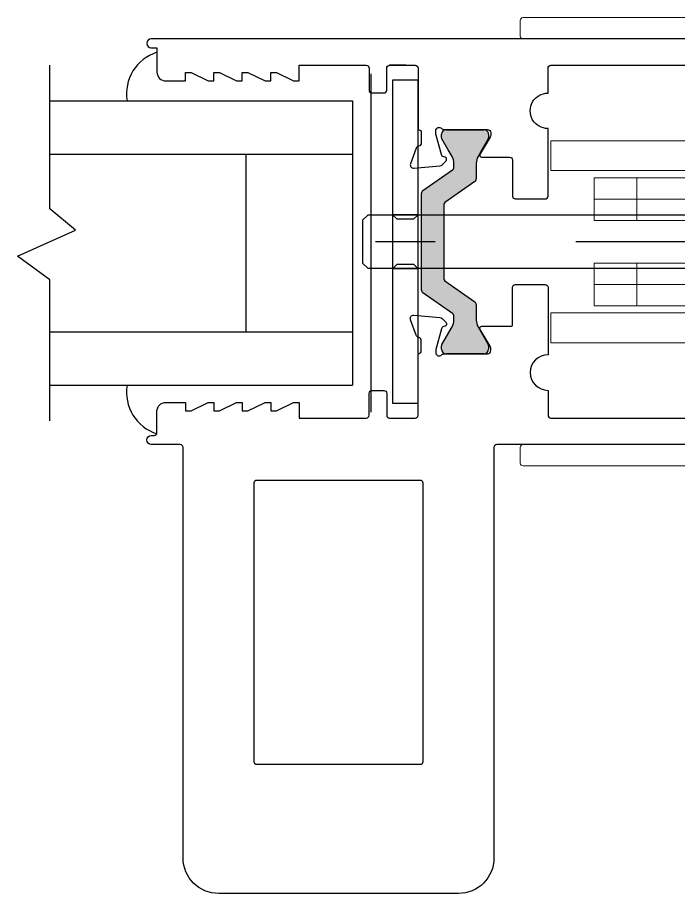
# Model space of a CAD drawing. Extents: x -26.6 to 43.3, y -2.7 to 27.6.
# Drawn here: x -26.56 to -24.236, y 2.409 to 5.488 of the extents above; entities that cross this region are included whole.
import ezdxf

# ---------------------------------------------------------------- set-up
doc = ezdxf.new("R2010")
doc.units = 0
doc.header["$LTSCALE"] = 0.25
doc.header["$MEASUREMENT"] = 0
doc.layers.get('0').update_dxf_attribs({"linetype": 'CONTINUOUS'})
for name, color, linetype in [('GLASS-VINYL', 7, 'CONTINUOUS'), ('I-STRUT', 7, 'CONTINUOUS'), ('VENT', 5, 'CONTINUOUS')]:
    doc.layers.add(name, color=color, linetype=linetype)

# ---------------------------------------------------------------- blocks, each defined once
blk = doc.blocks.new('24889_20mmX6mm_Std_I-Strut')
at = {"layer": 'I-STRUT'}
h = blk.add_hatch(color=256, dxfattribs=at)
h.dxf.hatch_style = 1
h.paths.add_polyline_path([(0.2523784126389996, 0.1091365112897353, -0.1034709422062629), (0.2559050000002117, 0.1124464773815816, -0.1377400364540632), (0.2620534174340188, 0.1141730000000507), (0.2757969243228908, 0.1141730000000507, -0.1316524975872456), (0.2994189243235938, 0.1078435041762624), (0.3615473138323653, 0.07197366176910425, 0.1316524975872446), (0.3656811638321793, 0.07086600000002363), (0.3779519999999836, 0.07086600000002363, 0.414213562373095), (0.3936999999998534, 0.08661399999989339), (0.3936999999998534, 0.2204720000002469, 0.4142135623730955), (0.3779520000000405, 0.2362200000000598), (0.3656811638321864, 0.2362200000000598, 0.1316524975874874), (0.3615473138321681, 0.2351123382309224), (0.2994189243235388, 0.1992424958237677, -0.1316524975874863), (0.2757969243230809, 0.1929130000000328), (0.2210639678734747, 0.1929130000000328, 0.2446984432288908), (0.2113889630786119, 0.1878765112899003), (0.1373218134201508, 0.0820976591402216, -0.2446984432288907), (0.1308718102233941, 0.07874000000003889), (-0.1308718102236215, 0.07874000000003889, -0.2446984432293208), (-0.1373218134203862, 0.08209765914023226), (-0.2113889630783996, 0.1878765112896374, 0.244698443229322), (-0.2210639678737483, 0.1929130000000328), (-0.275796924323422, 0.1929130000000328, -0.1316524975869027), (-0.2994189243231489, 0.199242495823543), (-0.3228340000000571, 0.2127611960686409), (-0.3615473138323573, 0.2351123382309188, 0.1316524975872779), (-0.3656811638323987, 0.2362200000000598), (-0.3779520000000804, 0.2362200000000598, 0.414213562373096), (-0.3937000000000808, 0.2204720000000595), (-0.3937000000000808, 0.08661400000009234, 0.4142135623730951), (-0.3779520000000121, 0.07086600000002363), (-0.365681163832293, 0.07086600000002363, 0.1316524975875585), (-0.3615473138322578, 0.07197366176916553), (-0.3228340000000571, 0.0943248039314426), (-0.2994189243229188, 0.1078435041766772, -0.1316524975869355), (-0.2757969243237097, 0.1141730000000507), (-0.2620534174340499, 0.1141730000000507, -0.2446984432288956), (-0.2523784126390938, 0.1091365112898695), (-0.1794867921009784, 0.005036488710274512, 0.2446984432288947), (-0.1698117873058429, 0), (0.1698117873058971, 0, 0.2446984432289624), (0.1794867921010113, 0.005036488710264742)])
for p, q in [((-0.3937000000000808, 0.08661400000005415), (-0.3937000000000808, 0.2204720000000862)), ((-0.3779519999998229, 0.2362200000000598), (-0.3656811638322779, 0.2362200000000598)), ((-0.3615473138322614, 0.2351123382308629), (-0.3228340000000571, 0.2127611960686409)), ((0.2994189243233905, 0.1992424958236825), (0.3615473138322614, 0.2351123382309765)), ((0.3656811638322779, 0.2362200000000598), (0.3779520000002776, 0.2362200000000598)), ((0.3936999999998534, 0.2204720000000862), (0.3936999999998534, 0.08661399999988362)), ((-0.3228340000000571, 0.2127611960686409), (-0.2994189243233905, 0.1992424958236825)), ((-0.2757969243236857, 0.1929130000000328), (-0.2210639678737607, 0.1929130000000328)), ((-0.2113889630784342, 0.1878765112896872), (-0.1373218134203853, 0.08209765914023137)), ((0.1373218134201579, 0.08209765914023137), (0.2113889630786616, 0.1878765112899714)), ((0.2210639678735333, 0.1929130000000328), (0.2757969243230036, 0.1929130000000328)), ((-0.3228340000000571, 0.0943248039314426), (-0.3615473138322614, 0.07197366176916375)), ((-0.2994189243227083, 0.1078435041767989), (-0.3228340000000571, 0.0943248039314426)), ((-0.26205341743389, 0.1141730000000507), (-0.2757969243234584, 0.1141730000000507)), ((-0.1794867921009882, 0.005036488710288722), (-0.2523784126390183, 0.109136511289762)), ((0.2523784126390183, 0.109136511289762), (0.1794867921009882, 0.005036488710231879)), ((0.275796924323231, 0.1141730000000507), (0.2620534174341174, 0.1141730000000507)), ((0.3615473138322614, 0.07197366176916375), (0.2994189243238452, 0.1078435041761168)), ((-0.3656811638322779, 0.07086600000002363), (-0.3779520000000502, 0.07086600000002363)), ((-0.1308718102236526, 0.07874000000003889), (0.1308718102234252, 0.07874000000003889)), ((0.3779520000000502, 0.07086600000002363), (0.3656811638320505, 0.07086600000002363)), ((0.1698117873058891, 0), (-0.1698117873058891, 0))]:
    blk.add_line(p, q, dxfattribs=at)
for centre, radius, start, end in [((-0.3779520000000804, 0.2204720000000595), 0.01574800000000032, 89.9999999990629, 179.9999999999031), ((-0.3656811638323987, 0.2279522999999708), 0.008267700000089029, 59.99999999925708, 89.99999999916287), ((0.3656811638321864, 0.2279523000000276), 0.008267700000032071, 89.99999999936603, 119.9999999992719), ((0.3779520000000405, 0.2204720000002469), 0.01574799999981291, 359.9999999994151, 89.99999999913717), ((-0.275796924323422, 0.2401569999996465), 0.04724399999961356, 239.9999999997735, 269.9999999996801), ((-0.2210639678737483, 0.1811019999997345), 0.01181100000029822, 35.00000000023322, 90.00000000006031), ((0.2210639678734747, 0.1811020000003136), 0.01181099999971878, 89.99999999971564, 144.9999999995447), ((0.2757969243230809, 0.2401570000009192), 0.04724400000088647, 269.9999999999063, 299.9999999998129), ((-0.2757969243237097, 0.06692900000148416), 0.04724399999856654, 89.99999999969518, 119.9999999996015), ((-0.2620534174340499, 0.1023620000002179), 0.01181099999983255, 34.99999999939556, 89.99999999922444), ((0.2620534174345508, 0.1023619999996725), 0.01181100000055548, 121.3702958165582, 144.9999999998312), ((0.2620534174340188, 0.1023620000003547), 0.01181099999969604, 89.99999999952175, 121.3702958160773), ((0.2757969243228908, 0.06692899999859758), 0.04724400000145335, 59.9999999996811, 89.99999999958744), ((-0.3779520000000121, 0.08661400000009234), 0.01574800000006871, 180.000000000139, 269.9999999998611), ((-0.365681163832293, 0.07913370000008424), 0.00826770000006075, 270.0000000001046, 300.0000000000101), ((-0.1308718102236215, 0.0866140000000728), 0.007874000000034072, 214.9999999999444, 269.9999999997738), ((0.1308718102233941, 0.0866140000000728), 0.00787400000003391, 270.0000000002262, 325.0000000000555), ((0.3656811638321793, 0.07913369999965969), 0.008267699999636058, 239.9999999992012, 269.9999999991075), ((0.3779519999999836, 0.08661399999989339), 0.01574799999986976, 270.0000000002423, 359.9999999999644), ((-0.1698117873058429, 0.01181100000005131), 0.01181100000005131, 214.9999999999474, 269.999999999776), ((0.1698117873058971, 0.01181100000002289), 0.01181100000002292, 269.9999999999612, 324.9999999997889)]:
    blk.add_arc(centre, radius, start, end, dxfattribs=at)
blk = doc.blocks.new('3779-1_HP-T_Archetype_Narrow_Lock_Stile_Component-1')
for points in [[(2.968000000000075, -1.753125152302644, 0.414213562373095), (3.093000000000075, -1.628125152302644), (3.093000000000018, -0.1851251523028239, -0.4142135623731065), (3.103000000000009, -0.1751251523028259), (3.205000107734918, -0.1751251523028259, 0.9999999999999999), (3.205000107734918, -0.1431251523028436), (3.194999999999936, -0.1431251523028152, -0.4142135623722626), (3.185000000000002, -0.1331251523028172), (3.185000000000002, -0.05812515230280724, 0.4142135623722896), (3.153999999999996, -0.02712515230280133), (3.08499999999998, -0.02712515230280133), (3.08499999999998, -0.05712515230283088), (3.064999999999998, -0.05712515230283088), (3.004999999999995, -0.02712515230280133), (2.984999999999957, -0.02712515230280133), (2.984999999999957, -0.05712515230283088), (2.964999999999975, -0.05712515230283088), (2.904999999999973, -0.02712515230280133), (2.884999999999991, -0.02712515230280133), (2.884999999999991, -0.05712515230283088), (2.865000000000009, -0.05712515230283088), (2.805000000000007, -0.02712515230280133), (2.784999999999968, -0.02712515230280133), (2.784999999999968, -0.05712515230283088), (2.764999999999986, -0.05712515230283088), (2.704999999999984, -0.02712515230280133), (2.685000000000002, -0.02712515230280133), (2.685000000000002, -0.08212515230280815), (2.449000000000012, -0.08212515230280815, -0.414213562372991), (2.439000000000021, -0.07212515230281724), (2.439000000000021, 0.00487484769718094, 0.414213562373095), (2.42900000000003, 0.01487484769717184), (2.387, 0.01487484769717184, 0.4142135623731991), (2.37700000000001, 0.00487484769718094), (2.37700000000001, -0.07212515230281724, -0.414213562372991), (2.367000000000019, -0.08212515230280815), (2.276999999999987, -0.08212515230280815, -0.414213562372991), (2.266999999999996, -0.07212515230281724), (2.266999999999996, 0.1438751523028259, -0.4142135623730951), (2.25538017891148, 0.1554949733912281), (2.25538017891148, 0.1903544366565484, -0.3595082375524397), (2.264801891795457, 0.2017644569215165, 0.2637246696222756), (2.273522843722674, 0.2092002643124715), (2.293412154916211, 0.2637827213566197), (2.293412154916211, 0.2638456977052215, 0.5486187866278734), (2.281480360646981, 0.2793955147403722), (2.189856667354036, 0.271379480266873, 0.1763269807084208), (2.182652947203849, 0.2680203303935969), (2.168563795100624, 0.2539311782904861, 0.5773502691912595), (2.172036477293602, 0.2409709519077978), (2.176424591903299, 0.2397951601418455, -0.2679491924326888), (2.184641046191075, 0.2315787058540764), (2.203984918496531, 0.1593863915949782, -0.06554346282006418), (2.204380178911549, 0.1563840906715654), (2.204380178911435, 0.1477484259988842, -0.6885002580705706), (2.184099454543059, 0.1400018786066397, 0.2134217652831127), (2.175438551262971, 0.1438751523028259), (2.022999999999911, 0.1438751523028259, -0.414213562373095), (2.011380178911509, 0.1554949733912281), (2.011380178911452, 0.1640623971744617, -0.1378721067473926), (2.013081892445712, 0.1701164358818232), (2.048978440183419, 0.2289244215091912, 0.5855240683226153), (2.042366368480657, 0.240706994706386), (1.939853492247323, 0.240706994706386, -0.4142135623733031), (1.934853492247328, 0.2457069947063815), (1.934853492247328, 0.3773748476971264, 0.414213562372991), (1.924853492247337, 0.3873748476971173), (1.819853492247376, 0.387374847697231, 0.4142135623720545), (1.809853492247328, 0.3773748476972401), (1.809853492247328, 0.14037484769716, -0.9999999999999999), (1.809853492247328, 0.01537484769716002), (1.809853492247385, -0.07212515230281724, -0.4142135623741356), (1.799853492247337, -0.08212515230280815), (0.3799995363863218, -0.08212515230280815, -0.4069682863416407), (0.3699995363863309, -0.07177215230279899), (0.3699995363863309, 0.2307069947063951, 0.414213562372991), (0.35999953638634, 0.2407069947063789), (0.2246336315193389, 0.240706994706386, 0.5855240683226153), (0.2180215598165773, 0.2289244215091912), (0.2539181075542842, 0.1701164358818232, -0.1378721067473927), (0.2556198210885441, 0.1640623971744617), (0.2556198210884872, 0.1554949733912281, -0.414213562373095), (0.244000000000085, 0.1438751523028259), (0.09156144873702488, 0.1438751523028259, 0.2134217652831125), (0.08290054545693692, 0.1400018786066397, -0.6885002580705702), (0.06261982108856046, 0.1477484259988842), (0.06261982108844677, 0.1563840906715654, -0.06554346282006429), (0.06301508150346535, 0.1593863915949782), (0.08235895380892089, 0.2315787058540764, -0.2679491924326888), (0.09057540809669717, 0.2397951601418455), (0.09496352270639363, 0.2409709519077978, 0.5773502691912592), (0.09843620489937166, 0.2539311782904861), (0.08434705279614718, 0.2680203303935969, 0.1763269807084208), (0.07714333264596007, 0.271379480266873), (-0.01448036064698499, 0.2793955147403722, 0.5486187866278737), (-0.02641215491621551, 0.2638456977052215), (-0.02641215491621551, 0.2637827213566197), (-0.006522843722677862, 0.2092002643124715, 0.2637246696222756), (0.002198108204538585, 0.2017644569215165, -0.3595082375524397), (0.01161982108851589, 0.1903544366565484), (0.01161982108851589, 0.1554949733912281, -0.4142135623730951), (0, 0.1438751523028259), (0, -0.1438751523028259, 0.414213562373095), (0.03125, -0.1751251523028259), (1.990000000000009, -0.1751251523028259, -0.4142135623730836), (2, -0.1851251523028239), (2.000000000000057, -1.628125152302644, 0.414213562373095), (2.125000000000057, -1.753125152302644)], [(2.25, -0.3101251523028239), (2.250000000000057, -1.290125152302849, 0.4142135623730984), (2.260000000000048, -1.30012515230284), (2.833000000000027, -1.300125152302833, 0.4142135623730916), (2.843000000000018, -1.290125152302842), (2.843000000000018, -0.3101251523028168, 0.4142135623730755), (2.83299999999997, -0.3001251523028259), (2.259999999999991, -0.300125152302833, 0.4142135623731145)]]:
    blk.add_lwpolyline(points, format="xyb", close=True)
blk = doc.blocks.new('3773-1_Lock_Stile_Component-1')
blk.add_lwpolyline([(2.309442103813815, 0.0821251523028268), (2.366999999999997, 0.0821251523028268), (2.276999999999994, 0.08212515230283035, 0.4142135623730171), (2.267000000000003, 0.07212515230282701), (2.267000000000003, -0.1438751523028268, 0.414213562373095), (2.255380178911473, -0.1554949733912281), (2.255380178911473, -0.1903544366565484, 0.3595082375523883), (2.26480189179545, -0.2017644569215182, -0.2637246696222171), (2.273522843722667, -0.2092002643124724), (2.293412154916204, -0.2637827213566197), (2.293412154916204, -0.2638456977052215, -0.5486187866278737), (2.281480360646974, -0.2793955147403726), (2.189856667354029, -0.271379480266873, -0.1763269807084136), (2.182652947203842, -0.2680203303935964), (2.168563795100617, -0.2539311782904861, -0.5773502691912419), (2.172036477293595, -0.2409709519077978), (2.176424591903292, -0.2397951601418455, 0.26794919243274), (2.184641046191068, -0.2315787058540772), (2.203984918496523, -0.1593863915949782, 0.06554346282006963), (2.204380178911542, -0.1563840906715654), (2.204380178911428, -0.1477484259988842, 0.688500258070591), (2.184099454543052, -0.1400018786066406, -0.2134217652831227), (2.175438551262964, -0.1438751523028254), (2.022999999999904, -0.1438751523028259, 0.414213562373095), (2.011380178911502, -0.1554949733912281), (2.011380178911445, -0.1640623971744617, 0.1378721067473983), (2.013081892445705, -0.1701164358818232), (2.048978440183411, -0.2289244215091912, -0.5855240683226484), (2.04236636848065, -0.240706994706386), (1.94485349224729, -0.240706994706386, 0.4142135623730784), (1.934853492247292, -0.2507069947063854), (1.934853492247285, -0.3773748476971148, -0.4142135623726528), (1.924853492247301, -0.3873748476971119), (1.819853492247297, -0.3873748476972247, -0.4142135623734332), (1.809853492247278, -0.377374847697225), (1.809853492247292, -0.1403748476971733, 1.000000000000057), (1.809853492247299, -0.01537484769717334), (1.809853492247306, 0.07212515230282346, 0.414213562372965), (1.799853492247301, 0.08212515230282413), (0.3799995363863147, 0.0821251523028268, 0.4069682863404949), (0.3699995363863238, 0.07177215230282297), (0.3699995363863238, -0.2307069947063871, -0.4142135623729389), (0.3599995363863187, -0.2407069947063869), (0.2246336315193176, -0.2407069947063851, -0.5855240683225988), (0.218021559816556, -0.2289244215091921), (0.2539181075542487, -0.1701164358818241, 0.1378721067473114), (0.2556198210885228, -0.1640623971744626), (0.2556198210884659, -0.155494973391229, 0.414213562373095), (0.2440000000000637, -0.1438751523028268), (0.09156144873703198, -0.1438751523028232, -0.2134217652828743), (0.08290054545694403, -0.1400018786066672, 0.6885002580699497), (0.06261982108856756, -0.147748425998885), (0.06261982108841124, -0.1563840906715663, 0.06554346281953567), (0.06301508150345825, -0.1593863915949507), (0.08235895380892799, -0.2315787058540772, 0.2679491924323066), (0.09057540809669007, -0.2397951601418535), (0.09496352270638653, -0.2409709519077987, -0.5773502691901508), (0.09843620489936455, -0.2539311782904869), (0.08434705279614008, -0.2680203303935995, -0.1763269807082887), (0.07714333264595297, -0.271379480266889), (-0.0144803606469921, -0.2793955147403784, -0.5486187866275178), (-0.02641215491622262, -0.2638456977052219), (-0.02641215491622262, -0.2637827213566206), (-0.006522843722684968, -0.2092002643124742, -0.2637246696226841), (0.002198108204531479, -0.2017644569215258, 0.3595082375517106), (0.01161982108850879, -0.1903544366565493), (0.01161982108850879, -0.155494973391229, 0.4142135623730951), (-7.105427357601002e-15, -0.1438751523028268), (-7.105427357601002e-15, 0.1438751523028268, -0.414213562373095), (0.03124999999999289, 0.1751251523028268), (3.205000107734925, 0.1751251523028268, -0.9999999999999999), (3.205000107734925, 0.1431251523028303), (3.185000000000009, 0.1431251523028267), (3.185000000000009, 0.05812515230282944, -0.4142135623730615), (3.154000000000018, 0.02712515230282708), (3.084999999999987, 0.02712515230282708), (3.084999999999987, 0.05712515230282467), (3.065000000000005, 0.05712515230282467), (3.005000000000003, 0.02712515230282708), (2.984999999999992, 0.02712515230282708), (2.984999999999992, 0.05712515230282467), (2.964999999999982, 0.05712515230282467), (2.905000000000008, 0.02712515230282708), (2.884999999999998, 0.02712515230282708), (2.884999999999998, 0.05712515230282467), (2.865000000000016, 0.05712515230282467), (2.805000000000014, 0.02712515230282708), (2.785000000000004, 0.02712515230282708), (2.785000000000004, 0.05712515230282467), (2.764999999999993, 0.05712515230282467), (2.704999999999991, 0.02712515230282708), (2.685000000000009, 0.02712515230282708), (2.685000000000009, 0.0821251523028268), (2.448999999999991, 0.0821251523028268, 0.414213562372965), (2.439, 0.07212515230282701), (2.439, -0.004874847697172946, -0.4142135623734072), (2.429000000000009, -0.01487484769717451), (2.387000000000008, -0.01487484769717451, -0.4142135623736935), (2.376999999999981, -0.004874847697172946), (2.376999999999988, 0.07212515230282701, 0.414213562373017), (2.366999999999997, 0.08212515230282946)], format="xyb")
blk = doc.blocks.new('3780-HP1-T-Archetype_Narrow_Lock_Stile')
for name, p in [('3773-1_Lock_Stile_Component-1', (0.05778911099981054, 0.5378748476971731)), ('3779-1_HP-T_Archetype_Narrow_Lock_Stile_Component-1', (0.05778911099981043, -0.537874847697174))]:
    blk.add_blockref(name, p)
at = {"layer": 'I-STRUT', "rotation": 270}
blk.add_blockref('24889_20mmX6mm_Std_I-Strut', (0.0697891109998105, 4.161632797335193e-16), dxfattribs=at)
at = {"layer": 'I-STRUT', "xscale": -1, "rotation": 90}
blk.add_blockref('24889_20mmX6mm_Std_I-Strut', (2.312789110999806, 2.892181981314377e-16), dxfattribs=at)
blk = doc.blocks.new('HP1-T-Archetype-Narrow-Lock-Stile')
at = {"color": 7, "linetype": 'Continuous', "lineweight": 15}
for p, q in [((0.8058891193579396, 0.7779999854048291), (0.8058891193579396, 0.7230000341022914)), ((0.9308891086807356, 0.7879999698841543), (0.8158891038372684, 0.7879999698841543)), ((2.055889049252085, 0.7879999698841543), (0.9308891086807356, 0.7879999698841543)), ((2.170889054095551, 0.7879999698841543), (2.055889049252085, 0.7879999698841543)), ((2.180889111907367, 0.7779999854048291), (2.180889111907367, 0.7230000341022914)), ((0.2733891109997928, 0.5937499999999981), (0.3783891123015892, 0.5937499999999981)), ((0.2733891109997928, 0.4687500106772101), (0.2733891109997928, 0.5937499999999981)), ((0.3783891123015892, 0.5937499999999981), (0.3783891123015892, 0.4687500106772101)), ((0.3783891123015892, 0.4687500106772101), (0.2733891109997928, 0.4687500106772101)), ((0.2733891109997928, -0.4687500106772103), (0.2733891109997928, 0.4687500106772101)), ((0.3783891123015892, -0.4687500106772103), (0.3783891123015892, 0.4687500106772101)), ((2.073389113756517, 0.3549999990097082), (0.4968891117128282, 0.354999999009708)), ((2.073389113756517, 0.2499999969786927), (2.073389113756517, 0.3549999990097082)), ((0.4968800804103757, 0.2499999969786922), (2.073389113756517, 0.2499999969786927)), ((2.059389106579555, 0.2499999969786927), (1.659389140746629, 0.2499999969786922)), ((-0.4786100610082582, 0.2249999991141335), (-0.4786100610082582, -0.2249999991141559)), ((-0.4786100610082582, 0.2249999991141353), (1.921389938991742, 0.2249999991141304)), ((-0.2290772836321975, -0.2249999991141555), (-0.229077283632201, 0.2249999991141317)), ((0.483389114332613, -0.2364999995984985), (0.483389114332613, 0.2364999995984806)), ((1.771389938991742, 0.2249999991141339), (1.771389938991738, 0.07499999817694723)), ((1.921389938991742, 0.2249999991141339), (1.92138993899174, 0.07499999817694723)), ((1.921389938991742, 0.1499999963538964), (-0.4786100610082582, 0.1499999963539013)), ((1.921389938991742, 0.07499999817694901), (-0.4786100610082582, 0.07499999817694324)), ((1.369370224460997, -9.006684287271582e-15), (-0.4786100610082582, -9.450773497121645e-15)), ((-0.4786100610082582, -0.07499999817696569), (1.921389938991742, -0.07499999817697058)), ((1.771389938991742, -0.0749999981769688), (1.771389938991742, -0.2249999991141555)), ((1.92138993899174, -0.0749999981769688), (1.921389938991742, -0.2249999991141555)), ((-0.4786100610082582, -0.1499999963539184), (1.921389938991742, -0.1499999963539179)), ((1.921389938991742, -0.2249999991141519), (-0.4786100610082582, -0.2249999991141577)), ((2.073389113756517, -0.2499999969787102), (0.4968800804051372, -0.2499999969787102)), ((2.059389106579555, -0.2499999969787102), (1.659389140746629, -0.2499999969787102)), ((2.073389113756517, -0.2499999969787102), (2.073389113756517, -0.3549999990097296)), ((0.4968891117128282, -0.3549999990097296), (2.073389113756517, -0.3549999990097296)), ((0.2733891109997928, -0.4687500106772103), (0.3783891123015892, -0.4687500106772103)), ((0.2733891109997928, -0.5937500000000019), (0.2733891109997928, -0.4687500106772103)), ((0.3783891123015892, -0.4687500106772103), (0.3783891123015892, -0.5937500000000019)), ((0.3783891123015892, -0.5937500000000019), (0.2733891109997928, -0.5937500000000019)), ((0.8058891193579405, -0.7779999854048488), (0.8058891193579405, -0.7230000341023112)), ((2.180889111907367, -0.7779999854048488), (2.180889111907367, -0.7230000341023112)), ((0.9308891086807356, -0.7879999698841741), (0.8158891038372693, -0.7879999698841741)), ((2.055889049252085, -0.7879999698841741), (0.9308891086807356, -0.7879999698841741)), ((2.170889054095551, -0.7879999698841741), (2.055889049252085, -0.7879999698841741))]:
    blk.add_line(p, q, dxfattribs=at)
at = {"color": 7, "ltscale": 0.5}
for p, q in [((0.3659937677810894, 0.1249997873375718), (0.273389110999799, 0.2054997873375582)), ((2.5403891109998, 0.09500044883619717), (2.630389110999796, 0.09500044883619584)), ((2.5553891109998, 0.0800004488361966), (2.5403891109998, 0.09500044883619717)), ((2.615389110999796, 0.08000044883619704), (2.630389110999796, 0.09500044883619584)), ((2.615389110999803, 0.08000044883619704), (2.5553891109998, 0.0800004488361966)), ((2.5403891109998, -0.09499955116380411), (2.5553891109998, -0.07999955116380354)), ((2.5553891109998, -0.07999955116380354), (2.615389110999792, -0.0799995511638031)), ((2.630389110999796, -0.09499955116380544), (2.615389110999796, -0.0799995511638031)), ((2.5403891109998, -0.09499955116380411), (2.630389110999796, -0.09499955116380544)), ((0.2733891109998061, -0.2055002126624147), (0.3659937677810894, -0.1250002126624282))]:
    blk.add_line(p, q, dxfattribs=at)
at = {"color": 7}
for p, q in [((0.4124302516958891, 0.08872478733755416), (0.2909253379725611, 0.1924997873375548)), ((0.2909253379725611, 0.1924997873375548), (0.2909253379725611, 0.02999978733755514)), ((0.4124302516958891, 0.08872478733755416), (1.281672598428571, 0.08872478733755416)), ((0.4124302516958891, -0.08872521266244617), (0.4124302516958891, 0.08872478733755416)), ((1.369370242385683, 0.07499950690410793), (1.369370206536077, -0.07500049309588354)), ((0.2909253379725611, 0.02999978733755514), (0.3439253379725584, 0.02999978733755514)), ((0.3439253379725584, -0.03000021266244536), (0.3439253379725584, 0.02999978733755514)), ((-0.4141108890002019, -9.006684287271582e-15), (0.2733891109997928, -1.901256929670581e-15)), ((0.01888911099981483, -7.230327447871332e-15), (1.984851224711935, -7.230327447871332e-15)), ((0.2909253379725594, -0.192500212662445), (0.2909253379725611, -0.03000021266244536)), ((0.2909253379725611, -0.03000021266244536), (0.3439253379725584, -0.03000021266244536)), ((0.4124302516958891, -0.08872521266244617), (0.2909253379725594, -0.192500212662445)), ((0.4124302516958891, -0.08872521266244617), (1.281672598428571, -0.08872521266244617))]:
    blk.add_line(p, q, dxfattribs=at)
at = {"color": 7, "ltscale": 0.3}
blk.add_line((2.480389110999801, 4.488361947524444e-07), (2.690389110999798, 4.488361934201768e-07), dxfattribs=at)
blk.add_lwpolyline([(2.540389110999796, 0.568000448836182), (2.6303891109998, 0.568000448836182), (2.630389110999796, -0.5679995511637942), (2.540389110999803, -0.5679995511637942)], close=True)
at = {"color": 7}
blk.add_lwpolyline([(2.717238877351675, -0.09304976382623632), (1.281672598428571, -0.09304976382622433), (1.281672598428571, 0.09305023617377538), (2.717238877351675, 0.09305023617376339), (2.735088877351678, 0.07520023617376413), (2.735088877351678, -0.07519976382623351)], close=True, dxfattribs=at)
at = {"color": 7, "linetype": 'Continuous', "lineweight": 15}
for centre, radius, start, end in [((0.8158891123015946, 0.7779999999999879), 0.01000000000000156, 90, 179.9999999999992), ((2.170889112301592, 0.7779999999999879), 0.01000000000000156, 0, 90), ((0.8158891123015946, 0.7229999999999882), 0.01000000000000156, 179.9999999999992, 270), ((2.170889112301592, 0.7229999999999882), 0.01000000000000156, 270, 0), ((0.4968891123015982, 0.2364999999999905), 0.1184999999999974, 89.99999999999395, 180.0000000000008), ((0.4968891123015982, 0.2364999999999905), 0.01350000000000051, 89.99999999994728, 180.0000000000008), ((0.4968891123015982, -0.2365000000000085), 0.1185000000000009, 180.0000000000008, 270), ((0.4968891123015982, -0.2365000000000085), 0.01350000000000406, 180.0000000000008, 270.0000000000151), ((0.8158891123015954, -0.723000000000008), 0.01000000000000156, 90, 180.0000000000008), ((2.170889112301592, -0.723000000000008), 0.01000000000000156, 0, 90), ((0.8158891123015954, -0.7780000000000077), 0.01000000000000156, 180.0000000000008, 270), ((2.170889112301592, -0.7780000000000077), 0.01000000000000156, 270, 0)]:
    blk.add_arc(centre, radius, start, end, dxfattribs=at)
blk.add_blockref('3780-HP1-T-Archetype_Narrow_Lock_Stile', (0.2155999999999985, -1.110223024625157e-16))

msp = doc.modelspace()

# ---------------------------------------------------------------- linework, layer by layer
at = {"layer": 'GLASS-VINYL'}
for p, q in [((-25.3170676584364, 5.290207129088778), (-25.3170676584364, 4.10020712908889)), ((-26.4458367047945, 5.195207129088896), (-25.3820676584364, 5.195207129088896)), ((-25.3820676584364, 5.195207129088896), (-25.3820676584364, 4.195207129088889)), ((-26.4458367047945, 5.007707129088896), (-25.3820676584364, 5.007707129088896)), ((-25.7570676584364, 5.007707129088896), (-25.7570676584364, 4.382707129088889)), ((-26.4458367047945, 4.382707129088889), (-25.3820676584364, 4.382707129088889)), ((-26.4458367047945, 4.195207129088889), (-25.3820676584364, 4.195207129088889))]:
    msp.add_line(p, q, dxfattribs=at)
msp.add_lwpolyline([(-26.4458367047945, 4.070207129088889), (-26.4458367047945, 4.565212534794245), (-26.56007075155809, 4.649477309313472), (-26.35619197914731, 4.740936948864306), (-26.4458367047945, 4.815212534794643), (-26.4458367047945, 5.320207129088896)], dxfattribs=at)
for centre, start, end in [((-26.02400158515535, 5.219737154348405), 107.354231076803, 189.2402795419533), ((-26.02400158515535, 4.17067710382938), 170.7597204580469, 252.6457689231965)]:
    msp.add_arc(centre, 0.1527635536588366, start, end, dxfattribs=at)

# ---------------------------------------------------------------- block references
at = {"layer": 'VENT', "xscale": -1}
msp.add_blockref('HP1-T-Archetype-Narrow-Lock-Stile', (-22.61117854743658, 4.699809309907333), dxfattribs=at)

doc.saveas('drawing.dxf')
